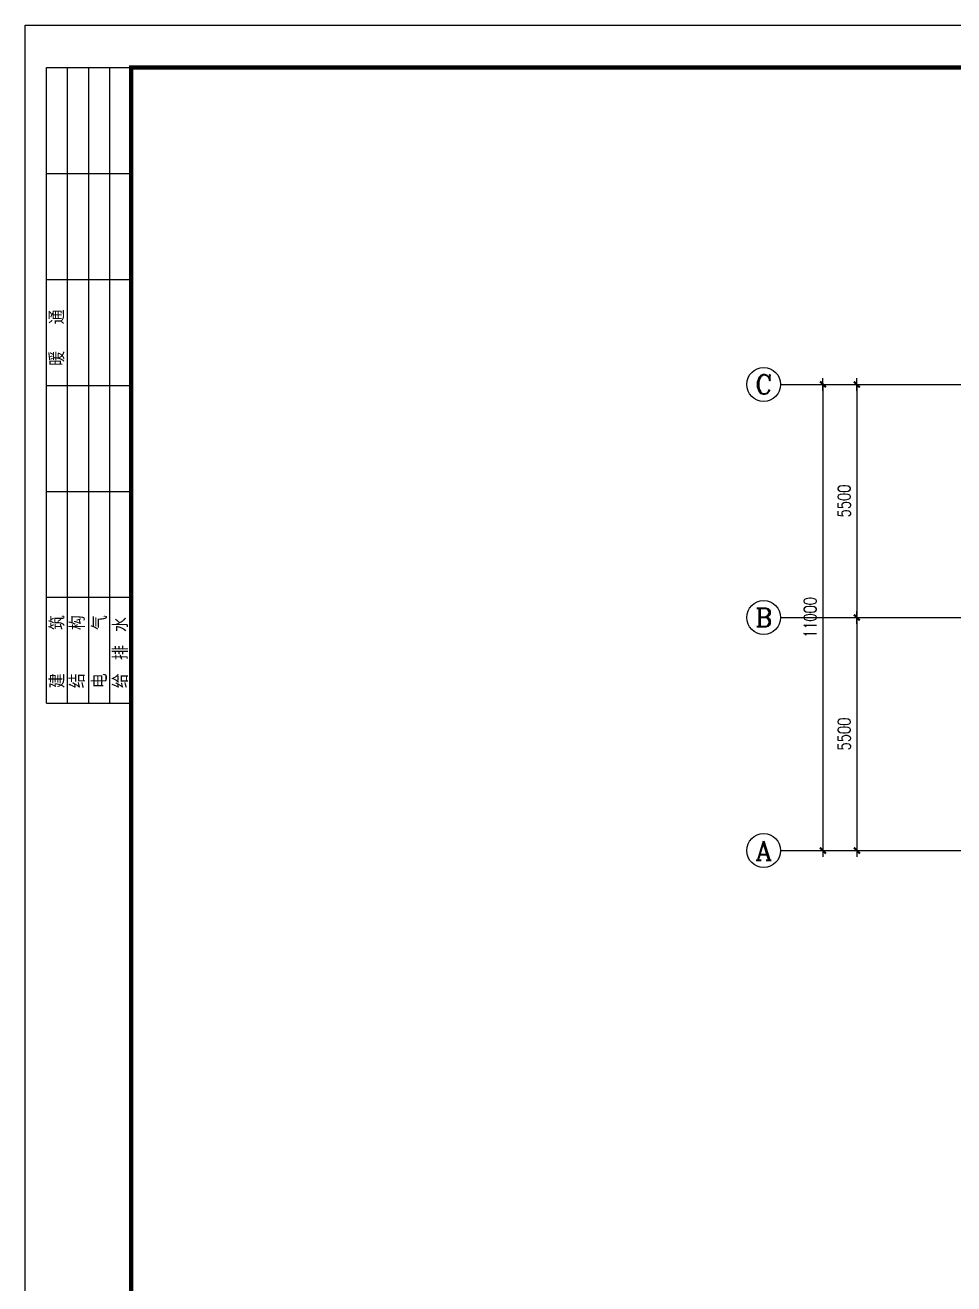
# Model space of a CAD drawing. Extents: x 1427168 to 1936200, y 1176778 to 1377202.
# Drawn here: x 1744921 to 1766842, y 1206983 to 1236683 of the extents above; entities that cross this region are included whole.
import ezdxf
from ezdxf.enums import TextEntityAlignment as Align

# ---------------------------------------------------------------- set-up
doc = ezdxf.new("R2010")
doc.units = 0
doc.header["$LTSCALE"] = 1000
doc.header["$MEASUREMENT"] = 0
doc.linetypes.add('CENTER', pattern=[2, 1.25, -0.25, 0.25, -0.25])
doc.linetypes.add('DOTE', pattern=[2.42, 2, -0.2, 0.02, -0.2])
doc.layers.get('0').update_dxf_attribs({"linetype": 'CONTINUOUS'})
doc.layers.get('DEFPOINTS').update_dxf_attribs({"linetype": 'CONTINUOUS'})
for name, color, linetype in [('AXIS', 3, 'CONTINUOUS'), ('AXIS_TEXT', 7, 'CONTINUOUS'), ('DOTE', 1, 'DOTE'), ('PUB_TITLE', 4, 'CONTINUOUS')]:
    doc.layers.add(name, color=color, linetype=linetype)
doc.styles.add('COMPLEX', font='COMPLEX')
doc.styles.add('DIM_FONT', font='SIMPLEX.shx', dxfattribs={"width": 0.75})
doc.styles.add('HZ', font='txt', dxfattribs={"bigfont": 'hztxt'})
doc.dimstyles.new('AXIS', dxfattribs={"dimtxt": 300, "dimasz": 1, "dimexe": 250, "dimexo": 300, "dimgap": 150, "dimtad": 1, "dimdec": 0, "dimzin": 0, "dimtxsty": 'DIM_FONT', "dimblk": '_DIMX', "dimcen": 0.09, "dimse1": 1, "dimse2": 1, "dimclrt": 7, "dimazin": 3, "dimtfac": 1, "dimtdec": 0, "dimtix": 1, "dimtmove": 0, "dimatfit": 3, "dimtolj": 1, "dimtzin": 0})

# ---------------------------------------------------------------- blocks, each defined once
blk = doc.blocks.new('_DIMX')
blk.add_line((-150, 0), (150, 0))
at = {"const_width": 50}
blk.add_lwpolyline([(-70, -70), (70, 70)], dxfattribs=at)
blk = doc.blocks.new('*D131')
at = {"layer": 'AXIS', "color": 0}
blk.add_line((1763753, 1228205), (1763753, 1217207), dxfattribs=at)
at = {"layer": 'DEFPOINTS', "color": 0}
for p in [(1766753, 1228206), (1763753, 1217206), (1766753, 1217206)]:
    blk.add_point(p, dxfattribs=at)
at = {"layer": 'AXIS', "color": 0}
for p, rotation in [((1763753, 1228206), 90), ((1763753, 1217206), 270)]:
    blk.add_blockref('_DIMX', p, dxfattribs=dict(at, rotation=rotation))
at = {"layer": 'AXIS', "color": 7, "insert": (1763453, 1222706), "char_height": 300, "attachment_point": 5, "rotation": 90, "style": 'DIM_FONT'}
blk.add_mtext('\\A1;11000', dxfattribs=at)
blk = doc.blocks.new('*D129')
at = {"layer": 'AXIS', "color": 0}
blk.add_line((1764553, 1228205), (1764553, 1222707), dxfattribs=at)
at = {"layer": 'DEFPOINTS', "color": 0}
for p in [(1766753, 1228206), (1764553, 1222706), (1766753, 1222706)]:
    blk.add_point(p, dxfattribs=at)
at = {"layer": 'AXIS', "color": 0}
for p, rotation in [((1764553, 1228206), 90), ((1764553, 1222706), 270)]:
    blk.add_blockref('_DIMX', p, dxfattribs=dict(at, rotation=rotation))
at = {"layer": 'AXIS', "color": 7, "insert": (1764253, 1225456), "char_height": 300, "attachment_point": 5, "rotation": 90, "style": 'DIM_FONT'}
blk.add_mtext('\\A1;5500', dxfattribs=at)
blk = doc.blocks.new('*D130')
at = {"layer": 'AXIS', "color": 0}
blk.add_line((1764553, 1222705), (1764553, 1217207), dxfattribs=at)
at = {"layer": 'DEFPOINTS', "color": 0}
for p in [(1766753, 1222706), (1764553, 1217206), (1766753, 1217206)]:
    blk.add_point(p, dxfattribs=at)
at = {"layer": 'AXIS', "color": 0}
for p, rotation in [((1764553, 1222706), 90), ((1764553, 1217206), 270)]:
    blk.add_blockref('_DIMX', p, dxfattribs=dict(at, rotation=rotation))
at = {"layer": 'AXIS', "color": 7, "insert": (1764253, 1219956), "char_height": 300, "attachment_point": 5, "rotation": 90, "style": 'DIM_FONT'}
blk.add_mtext('\\A1;5500', dxfattribs=at)
blk = doc.blocks.new('_AXISO')
blk.add_circle((0, 0), 0.5)
at = {"layer": 'AXIS_TEXT', "style": 'COMPLEX', "width": 1.041667}
blk.add_attdef('A', text='', height=0.56, dxfattribs=at).set_placement((-0.25, -0.28), (0.25, -0.28), align=Align.FIT)
blk = doc.blocks.new('_LABEL1')
for p, q in [((-150, 20), (-75, 20)), ((-150, 20), (-150, 0)), ((-125, 20), (-125, 0)), ((-100, 20), (-100, 0)), ((-75, 20), (-75, 0)), ((-75, 20), (-75, 0)), ((-75, 20), (0, 20)), ((-50, 20), (-50, 0)), ((-25, 20), (-25, 0)), ((0, 20), (0, 0)), ((-150, 15), (-75, 15)), ((-75, 15), (0, 15)), ((-150, 10), (-75, 10)), ((-75, 10), (0, 10)), ((-150, 5), (-75, 5)), ((-75, 5), (0, 5)), ((-150, 0), (-75, 0)), ((-75, 0), (0, 0))]:
    blk.add_line(p, q)
at = {"style": 'HZ'}
for s, p in [('建   筑', (-146.45, 15.65)), ('暖  通', (-70.35, 15.73)), ('结   构', (-146.45, 10.91)), ('电   气', (-146.45, 5.65)), ('给 排 水', (-146.45, 0.73))]:
    blk.add_text(s, height=3.509, dxfattribs=at).set_placement(p)

msp = doc.modelspace()

# ---------------------------------------------------------------- linework, layer by layer
at = {"layer": 'AXIS'}
for p, q in [((1762753.2, 1228206), (1766753.2, 1228206)), ((1762753.2, 1222706), (1766753.2, 1222706)), ((1762753.2, 1217206), (1766753.2, 1217206))]:
    msp.add_line(p, q, dxfattribs=at)
at = {"layer": 'DOTE', "linetype": 'CENTER'}
for p, q in [((1766753.2, 1228206), (1801753.2, 1228206)), ((1766753.2, 1222706), (1801753.2, 1222706)), ((1766753.2, 1217206), (1801753.2, 1217206))]:
    msp.add_line(p, q, dxfattribs=at)
at = {"layer": 'PUB_TITLE'}
msp.add_lwpolyline([(1744921.1, 1177282.9), (1744921.1, 1236682.9), (1829021.1, 1236682.9), (1829021.1, 1177282.9)], close=True, dxfattribs=at)
at = {"layer": 'PUB_TITLE', "const_width": 100}
msp.add_lwpolyline([(1747421.1, 1178282.9), (1828021.1, 1178282.9), (1828021.1, 1235682.9), (1747421.1, 1235682.9)], close=True, dxfattribs=at)

# ---------------------------------------------------------------- block references
at = {"layer": 'AXIS'}
ref = msp.add_blockref('_AXISO', (1762353.2, 1228206), dxfattribs=dict(at, xscale=800, yscale=800, zscale=800))
ref.add_attrib('A', 'C', dxfattribs={"layer": 'AXIS_TEXT', "height": 448, "style": 'COMPLEX', "width": 1.25}).set_placement((1762153.2, 1227982), (1762553.2, 1227982), align=Align.FIT)
ref = msp.add_blockref('_AXISO', (1762353.2, 1222706), dxfattribs=dict(at, xscale=800, yscale=800, zscale=800))
ref.add_attrib('A', 'B', dxfattribs={"layer": 'AXIS_TEXT', "height": 448, "style": 'COMPLEX', "width": 1.102941}).set_placement((1762153.2, 1222482), (1762553.2, 1222482), align=Align.FIT)
at = {"layer": 'AXIS', "xscale": 800, "yscale": 800, "zscale": 800}
msp.add_blockref('_AXISO', (1762353.2, 1217206), dxfattribs=at).add_auto_attribs({'A': 'A'})
at = {"layer": 'PUB_TITLE', "xscale": 100, "yscale": 100, "zscale": 100, "rotation": 90}
msp.add_blockref('_LABEL1', (1747421.1, 1235682.9), dxfattribs=at)

# ---------------------------------------------------------------- dimensions: what is measured, and where the dimension line sits
at = {"layer": 'AXIS'}
for p2, distance, picture, middle in [((1766753.2, 1217206), -3000, '*D131', (1763453.2, 1222706)), ((1766753.2, 1222706), -2200, '*D129', (1764253.2, 1225456))]:
    dim = msp.add_aligned_dim(p1=(1766753.2, 1228206), p2=p2, distance=distance, dimstyle='AXIS', dxfattribs=at)
    dim.commit()
    dim.dimension.update_dxf_attribs({"geometry": picture, "text_midpoint": middle})
dim = msp.add_linear_dim(base=(1764553.2, 1217206), p1=(1766753.2, 1222706), p2=(1766753.2, 1217206), angle=90, dimstyle='AXIS', dxfattribs=at)
dim.commit()
dim.dimension.update_dxf_attribs({"geometry": '*D130', "text_midpoint": (1764253.2, 1219956)})

doc.saveas('drawing.dxf')
